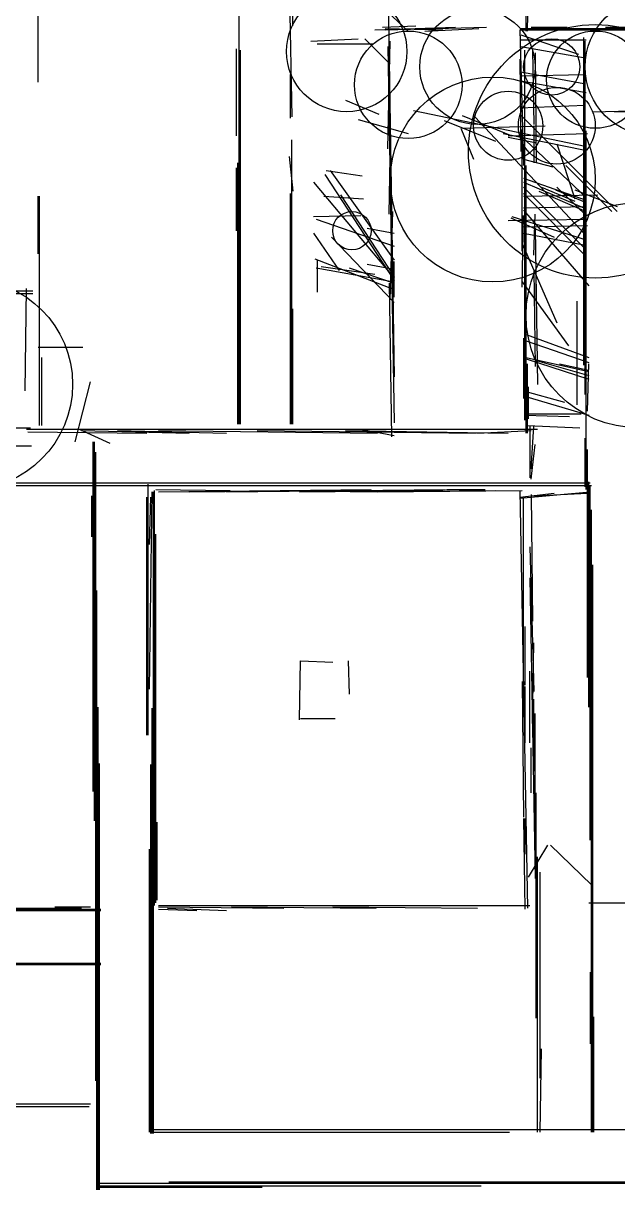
# Model space of a CAD drawing. Header units: metres. Extents: x 1.6 to 40.9, y -28.9 to 0.
# Drawn here: x 27.5 to 32.14, y -23.09 to -13.98 of the extents above; entities that cross this region are included whole.
import ezdxf

# ---------------------------------------------------------------- set-up
doc = ezdxf.new("R2010")
doc.units = ezdxf.units.M
for name, color, linetype in [('Circles', 1, 'Continuous'), ('Lines', 7, 'Continuous'), ('Walls', 2, 'Continuous')]:
    doc.layers.add(name, color=color, linetype=linetype)

msp = doc.modelspace()

# ---------------------------------------------------------------- linework, layer by layer
at = {"layer": 'Circles'}
for centre, radius in [((30.02, -14.2), 0.47), ((32.42, -14.32), 0.54), ((31.04, -14.32), 0.45), ((31.96, -14.98), 0.99), ((30.5, -14.46), 0.42), ((31.62, -14.32), 0.22), ((31.96, -14.42), 0.38), ((31.16, -15.2), 0.8), ((31.66, -14.78), 0.3), ((31.28, -14.78), 0.27), ((32.3, -16.26), 0.88), ((30.06, -15.6), 0.15), ((27.06, -16.8), 0.82)]:
    msp.add_circle(centre, radius, dxfattribs=at)
at = {"layer": 'Lines'}
for p, q in [((30.31, -11.6), (30.39, -16.74)), ((29.18, -17.11), (29.18, -13.39)), ((27.61, -14.44), (27.61, -13.49)), ((29.57, -13.55), (29.59, -14.71)), ((31.42, -14.04), (31.42, -13.56)), ((29.6, -14), (29.6, -13.68)), ((31.43, -14.04), (31.44, -13.69)), ((30.21, -13.77), (30.5, -14.04)), ((30.24, -14.03), (30.87, -14.01)), ((30.3, -14.01), (30.56, -14)), ((30.32, -14.03), (31.11, -14.01)), ((30.32, -14.02), (30.77, -14.03)), ((30.63, -14.04), (31.05, -14.02)), ((31.38, -14.02), (37.38, -14.02)), ((31.46, -14.01), (31.74, -14.01)), ((32.04, -14.01), (37.38, -14.01)), ((29.74, -14.12), (30.11, -14.1)), ((30.16, -14.1), (30.36, -14.3)), ((30.34, -14.96), (30.36, -14.12)), ((31.37, -14.03), (37.3, -14.03)), ((31.37, -14.03), (31.4, -15.09)), ((31.38, -14.07), (31.83, -14.22)), ((31.38, -14.11), (31.89, -14.11)), ((31.87, -16.65), (31.87, -14.09)), ((31.88, -16.88), (31.88, -14.12)), ((29.16, -14.86), (29.16, -14.18)), ((29.19, -17.11), (29.19, -14.19)), ((29.79, -14.14), (30.23, -14.14)), ((30.34, -14.16), (30.39, -17.1)), ((31.38, -14.16), (31.88, -14.25)), ((31.41, -17.08), (31.41, -14.19)), ((31.47, -14.19), (31.48, -14.77)), ((31.49, -14.21), (31.5, -15.07)), ((31.37, -14.26), (31.38, -14.98)), ((29.58, -14.72), (29.58, -14.38)), ((31.38, -14.36), (31.87, -14.45)), ((31.39, -14.39), (31.87, -14.38)), ((31.38, -14.43), (31.89, -14.52)), ((30.01, -14.58), (30.27, -14.69)), ((30.54, -14.66), (31.88, -14.94)), ((31.37, -14.64), (31.88, -14.62)), ((31.94, -14.67), (32.39, -14.66)), ((32.11, -14.67), (33.05, -14.66)), ((30.11, -14.73), (30.5, -14.84)), ((30.78, -14.74), (31.18, -14.9)), ((30.92, -14.7), (31.31, -14.86)), ((31.02, -14.71), (31.88, -15.63)), ((31.37, -14.69), (32.13, -15.45)), ((30.91, -14.8), (31.01, -15.04)), ((30.92, -14.8), (31.57, -14.78)), ((31.24, -14.84), (31.88, -14.97)), ((31.28, -14.86), (31.9, -14.84)), ((31.39, -15.76), (31.39, -14.81)), ((31.48, -14.78), (31.48, -15.07)), ((31.89, -17.62), (31.89, -14.82)), ((29.59, -17.11), (29.59, -14.89)), ((31.28, -14.87), (31.49, -14.91)), ((31.37, -14.85), (31.89, -15.34)), ((31.66, -14.92), (31.8, -15.35)), ((29.57, -15.02), (29.6, -15.29)), ((30.35, -15.47), (30.36, -15.03)), ((29.16, -15.6), (29.16, -15.11)), ((29.17, -17.11), (29.17, -15.07)), ((31.4, -15.04), (31.63, -15.1)), ((31.42, -17.18), (31.42, -15.09)), ((31.73, -15.09), (32.09, -15.45)), ((29.85, -15.16), (30.39, -15.99)), ((29.86, -15.13), (30.14, -15.17)), ((29.89, -15.13), (30.39, -15.83)), ((31.4, -15.19), (31.89, -15.36)), ((29.76, -15.22), (30.39, -15.97)), ((31.4, -15.22), (31.89, -15.43)), ((31.4, -15.26), (31.89, -15.75)), ((31.52, -15.29), (31.89, -15.45)), ((31.54, -15.26), (31.8, -15.37)), ((31.65, -15.28), (31.89, -15.38)), ((31.66, -15.26), (31.89, -15.48)), ((31.8, -15.28), (32.13, -15.41)), ((27.61, -15.78), (27.61, -15.33)), ((27.62, -17.12), (27.62, -15.33)), ((29.58, -17.11), (29.58, -15.31)), ((29.84, -15.33), (30.15, -15.35)), ((29.97, -15.32), (30.39, -15.96)), ((31.4, -15.31), (31.89, -15.8)), ((31.4, -15.33), (31.98, -15.32)), ((29.76, -15.49), (30.13, -15.48)), ((30.36, -16.14), (30.38, -15.45)), ((31.39, -16.04), (31.4, -15.48)), ((31.4, -15.42), (31.89, -15.41)), ((31.4, -15.44), (31.91, -16.03)), ((31.48, -15.79), (31.49, -15.47)), ((29.78, -15.51), (30.39, -15.72)), ((31.28, -15.52), (31.89, -15.51)), ((31.3, -15.5), (31.64, -15.65)), ((31.31, -15.49), (31.89, -15.67)), ((31.4, -15.57), (31.9, -15.56)), ((29.76, -15.62), (29.96, -15.91)), ((29.9, -15.65), (30.39, -16.16)), ((30.18, -15.58), (30.39, -15.62)), ((31.4, -15.62), (31.87, -15.71)), ((31.49, -15.58), (31.51, -16.8)), ((31.39, -15.7), (31.66, -16.32)), ((29.77, -15.82), (30.39, -16.06)), ((29.79, -15.83), (29.79, -16.08)), ((30.39, -16.12), (30.39, -15.84)), ((29.78, -15.89), (30.39, -16)), ((29.82, -15.88), (30.24, -15.94)), ((30.04, -15.89), (30.39, -16.01)), ((30.18, -15.86), (30.39, -15.9)), ((31.48, -15.91), (31.49, -16.66)), ((31.5, -16.14), (31.5, -15.86)), ((30.35, -16.01), (30.37, -17.21)), ((31.39, -16), (31.75, -16.5)), ((5.04, -16.07), (27.57, -16.07)), ((5.21, -16.09), (27.57, -16.09)), ((27.51, -16.85), (27.52, -16.05)), ((29.6, -17.11), (29.6, -16.21)), ((31.82, -16.96), (31.82, -16.15)), ((31.4, -16.44), (31.4, -16.91)), ((31.42, -16.41), (31.91, -16.59)), ((31.42, -16.46), (31.91, -16.63)), ((27.61, -16.51), (27.96, -16.51)), ((27.64, -17.12), (27.64, -16.59)), ((31.42, -16.59), (31.91, -16.7)), ((31.42, -16.6), (31.91, -16.76)), ((31.43, -17.18), (31.43, -16.64)), ((31.49, -16.61), (31.91, -16.73)), ((31.68, -16.64), (31.91, -16.69)), ((31.9, -17.01), (31.91, -16.64)), ((27.9, -17.25), (28.02, -16.78)), ((31.4, -16.85), (31.72, -16.94)), ((31.44, -17.07), (31.44, -16.82)), ((31.4, -16.89), (31.91, -17.04)), ((31.42, -17.03), (31.85, -17.03)), ((31.41, -17.04), (31.76, -17.05)), ((31.43, -17.12), (31.84, -17.14)), ((20.31, -17.14), (27.55, -17.14)), ((27.52, -17.15), (31.51, -17.15)), ((27.53, -17.17), (28.46, -17.18)), ((27.93, -17.15), (28.17, -17.26)), ((27.95, -17.16), (28.79, -17.18)), ((28.23, -17.16), (29.08, -17.18)), ((28.55, -17.16), (30.26, -17.18)), ((29.32, -17.16), (31.03, -17.18)), ((30.01, -17.16), (31.28, -17.18)), ((30.13, -17.15), (30.39, -17.2)), ((31.04, -17.18), (31.46, -17.16)), ((31.45, -17.13), (31.45, -17.53)), ((31.46, -17.46), (31.48, -17.13)), ((20.33, -17.28), (27.56, -17.28)), ((28.04, -19.98), (28.04, -17.25)), ((28.05, -20.21), (28.05, -17.25)), ((31.46, -17.54), (31.49, -17.27)), ((31.88, -17.6), (31.88, -17.22)), ((28.06, -22.24), (28.06, -17.33)), ((31.9, -19.09), (31.9, -17.31)), ((26.63, -17.57), (31.92, -17.57)), ((28.47, -19.54), (28.47, -17.58)), ((31.91, -19.32), (31.91, -17.56)), ((23.95, -17.59), (31.93, -17.59)), ((28.03, -17.99), (28.03, -17.67)), ((28.48, -19.18), (28.5, -17.64)), ((28.51, -22.65), (28.51, -17.64)), ((28.52, -20.87), (28.52, -17.63)), ((28.53, -17.62), (29.11, -17.63)), ((28.55, -17.64), (30.21, -17.62)), ((28.79, -17.64), (29.92, -17.63)), ((29.08, -17.64), (30.79, -17.62)), ((29.65, -17.64), (30.77, -17.63)), ((30.05, -17.64), (31.18, -17.63)), ((30.26, -17.64), (31.39, -17.63)), ((30.8, -17.62), (31.1, -17.62)), ((31.37, -17.63), (31.43, -20.89)), ((31.37, -17.69), (31.92, -17.64)), ((31.37, -17.68), (31.64, -17.65)), ((31.46, -17.66), (31.47, -18.65)), ((31.48, -17.67), (31.9, -17.65)), ((31.92, -20.36), (31.92, -17.59)), ((28.46, -19.54), (28.46, -17.68)), ((28.48, -18.05), (28.49, -17.68)), ((31.4, -19.03), (31.4, -17.69)), ((31.93, -22.64), (31.93, -17.78)), ((28.53, -20.85), (28.53, -17.97)), ((31.45, -18.07), (31.48, -19.2)), ((31.94, -22.64), (31.94, -18.21)), ((31.45, -18.31), (31.49, -20.66)), ((28.07, -23.09), (28.07, -18.41)), ((31.41, -18.69), (31.41, -19.15)), ((31.47, -19.45), (31.48, -18.82)), ((29.65, -19.42), (29.66, -18.96)), ((29.66, -18.96), (29.91, -18.97)), ((30.03, -18.96), (30.04, -19.22)), ((31.39, -19.12), (31.4, -20.18)), ((31.45, -19.6), (31.45, -19.04)), ((31.41, -19.16), (31.41, -19.6)), ((31.48, -19.82), (31.48, -19.26)), ((28.08, -23.09), (28.08, -19.32)), ((28.5, -22.65), (28.5, -19.33)), ((31.49, -20.59), (31.49, -19.37)), ((29.66, -19.41), (29.93, -19.41)), ((31.46, -19.99), (31.46, -19.64)), ((28.09, -23.09), (28.09, -19.76)), ((28.49, -22.65), (28.49, -19.77)), ((31.5, -21.75), (31.5, -19.99)), ((28.54, -20.83), (28.54, -20.22)), ((31.4, -20.19), (31.41, -20.9)), ((31.41, -20.19), (31.41, -20.47)), ((31.44, -20.65), (31.59, -20.4)), ((31.61, -20.4), (31.93, -20.71)), ((28.48, -22.64), (28.48, -20.43)), ((31.51, -22.64), (31.51, -20.49)), ((31.53, -22.22), (31.53, -20.61)), ((31.91, -20.85), (37.47, -20.85)), ((5.03, -20.9), (28.1, -20.9)), ((21.63, -20.91), (28.1, -20.91)), ((27.39, -20.89), (27.95, -20.89)), ((27.74, -20.88), (28.02, -20.88)), ((28.55, -20.87), (31.45, -20.87)), ((28.55, -20.88), (29.53, -20.89)), ((28.55, -20.9), (28.85, -20.91)), ((28.62, -20.89), (29.08, -20.91)), ((29.12, -20.88), (30.25, -20.89)), ((29.91, -20.88), (31.04, -20.89)), ((15.76, -21.33), (28.1, -21.33)), ((17.53, -21.32), (28.1, -21.32)), ((31.92, -21.39), (31.92, -21.95)), ((31.95, -22.64), (31.95, -21.74)), ((31.53, -22.64), (31.54, -21.99)), ((19.9, -22.44), (28.01, -22.44)), ((23.7, -22.42), (28.02, -22.42)), ((28.49, -22.62), (37.51, -22.62)), ((28.5, -22.64), (31.29, -22.64)), ((28.08, -23.04), (37.95, -23.04)), ((28.63, -23.03), (37.95, -23.03)), ((28.08, -23.06), (31.07, -23.06)), ((28.08, -23.07), (29.36, -23.07))]:
    msp.add_line(p, q, dxfattribs=at)
at = {"layer": 'Walls'}
for p, q in [((30.31, -11.6), (30.39, -16.74)), ((30.31, -11.6), (30.39, -16.74)), ((30.31, -11.6), (30.39, -16.74)), ((29.18, -17.11), (29.18, -13.39)), ((29.18, -17.11), (29.18, -13.39)), ((29.57, -13.55), (29.59, -14.71)), ((29.57, -13.55), (29.59, -14.71)), ((31.42, -14.04), (31.42, -13.56)), ((31.42, -14.04), (31.42, -13.56)), ((31.42, -14.04), (31.42, -13.56)), ((30.24, -14.03), (30.87, -14.01)), ((30.24, -14.03), (30.87, -14.01)), ((30.24, -14.03), (30.87, -14.01)), ((30.24, -14.03), (30.87, -14.01)), ((30.24, -14.03), (30.87, -14.01)), ((30.24, -14.03), (30.87, -14.01)), ((30.24, -14.03), (30.87, -14.01)), ((30.24, -14.03), (30.87, -14.01)), ((30.24, -14.03), (30.87, -14.01)), ((30.24, -14.03), (30.87, -14.01)), ((30.24, -14.03), (30.87, -14.01)), ((30.24, -14.03), (30.87, -14.01)), ((30.24, -14.03), (30.87, -14.01)), ((30.24, -14.03), (30.87, -14.01)), ((30.24, -14.03), (30.87, -14.01)), ((30.24, -14.03), (30.87, -14.01)), ((30.32, -14.03), (31.11, -14.01)), ((30.32, -14.03), (31.11, -14.01)), ((30.32, -14.03), (31.11, -14.01)), ((30.32, -14.03), (31.11, -14.01)), ((30.32, -14.03), (31.11, -14.01)), ((30.32, -14.03), (31.11, -14.01)), ((30.32, -14.03), (31.11, -14.01)), ((30.32, -14.03), (31.11, -14.01)), ((30.32, -14.03), (31.11, -14.01)), ((30.32, -14.03), (31.11, -14.01)), ((30.32, -14.03), (31.11, -14.01)), ((30.32, -14.03), (31.11, -14.01)), ((30.32, -14.03), (31.11, -14.01)), ((30.32, -14.03), (31.11, -14.01)), ((30.32, -14.03), (31.11, -14.01)), ((30.32, -14.03), (31.11, -14.01)), ((30.32, -14.02), (30.77, -14.03)), ((30.32, -14.02), (30.77, -14.03)), ((30.32, -14.02), (30.77, -14.03)), ((30.32, -14.02), (30.77, -14.03)), ((30.32, -14.02), (30.77, -14.03)), ((30.32, -14.02), (30.77, -14.03)), ((30.32, -14.02), (30.77, -14.03)), ((30.32, -14.02), (30.77, -14.03)), ((30.32, -14.02), (30.77, -14.03)), ((30.32, -14.02), (30.77, -14.03)), ((30.32, -14.02), (30.77, -14.03)), ((30.32, -14.02), (30.77, -14.03)), ((30.32, -14.02), (30.77, -14.03)), ((30.32, -14.02), (30.77, -14.03)), ((30.63, -14.04), (31.05, -14.02)), ((30.63, -14.04), (31.05, -14.02)), ((30.63, -14.04), (31.05, -14.02)), ((30.63, -14.04), (31.05, -14.02)), ((30.63, -14.04), (31.05, -14.02)), ((30.63, -14.04), (31.05, -14.02)), ((30.63, -14.04), (31.05, -14.02)), ((30.63, -14.04), (31.05, -14.02)), ((30.63, -14.04), (31.05, -14.02)), ((30.63, -14.04), (31.05, -14.02)), ((30.63, -14.04), (31.05, -14.02)), ((30.63, -14.04), (31.05, -14.02)), ((30.63, -14.04), (31.05, -14.02)), ((31.38, -14.02), (37.38, -14.02)), ((31.38, -14.02), (37.38, -14.02)), ((31.38, -14.02), (37.38, -14.02)), ((31.38, -14.02), (37.38, -14.02)), ((31.38, -14.02), (37.38, -14.02)), ((31.38, -14.02), (37.38, -14.02)), ((32.04, -14.01), (37.38, -14.01)), ((32.04, -14.01), (37.38, -14.01)), ((32.04, -14.01), (37.38, -14.01)), ((32.04, -14.01), (37.38, -14.01)), ((32.04, -14.01), (37.38, -14.01)), ((32.04, -14.01), (37.38, -14.01)), ((32.04, -14.01), (37.38, -14.01)), ((32.04, -14.01), (37.38, -14.01)), ((32.04, -14.01), (37.38, -14.01)), ((30.34, -14.96), (30.36, -14.12)), ((30.34, -14.96), (30.36, -14.12)), ((31.37, -14.03), (37.3, -14.03)), ((31.37, -14.03), (37.3, -14.03)), ((31.37, -14.03), (37.3, -14.03)), ((31.37, -14.03), (37.3, -14.03)), ((31.37, -14.03), (37.3, -14.03)), ((31.37, -14.03), (37.3, -14.03)), ((31.37, -14.03), (31.4, -15.09)), ((31.37, -14.03), (31.4, -15.09)), ((31.38, -14.07), (31.83, -14.22)), ((31.38, -14.07), (31.83, -14.22)), ((31.38, -14.11), (31.89, -14.11)), ((31.38, -14.11), (31.89, -14.11)), ((31.38, -14.11), (31.89, -14.11)), ((31.38, -14.11), (31.89, -14.11)), ((31.38, -14.11), (31.89, -14.11)), ((31.38, -14.11), (31.89, -14.11)), ((31.38, -14.11), (31.89, -14.11)), ((31.38, -14.11), (31.89, -14.11)), ((31.38, -14.11), (31.89, -14.11)), ((31.38, -14.11), (31.89, -14.11)), ((31.87, -16.65), (31.87, -14.09)), ((31.87, -16.65), (31.87, -14.09)), ((31.87, -16.65), (31.87, -14.09)), ((31.88, -16.88), (31.88, -14.12)), ((31.88, -16.88), (31.88, -14.12)), ((31.88, -16.88), (31.88, -14.12)), ((31.88, -16.88), (31.88, -14.12)), ((31.88, -16.88), (31.88, -14.12)), ((31.88, -16.88), (31.88, -14.12)), ((29.16, -14.86), (29.16, -14.18)), ((29.16, -14.86), (29.16, -14.18)), ((29.19, -17.11), (29.19, -14.19)), ((29.19, -17.11), (29.19, -14.19)), ((29.19, -17.11), (29.19, -14.19)), ((29.19, -17.11), (29.19, -14.19)), ((29.19, -17.11), (29.19, -14.19)), ((29.79, -14.14), (30.23, -14.14)), ((29.79, -14.14), (30.23, -14.14)), ((29.79, -14.14), (30.23, -14.14)), ((29.79, -14.14), (30.23, -14.14)), ((29.79, -14.14), (30.23, -14.14)), ((29.79, -14.14), (30.23, -14.14)), ((29.79, -14.14), (30.23, -14.14)), ((29.79, -14.14), (30.23, -14.14)), ((29.79, -14.14), (30.23, -14.14)), ((30.34, -14.16), (30.39, -17.1)), ((30.34, -14.16), (30.39, -17.1)), ((31.38, -14.16), (31.88, -14.25)), ((31.38, -14.16), (31.88, -14.25)), ((31.38, -14.16), (31.88, -14.25)), ((31.38, -14.16), (31.88, -14.25)), ((31.41, -17.08), (31.41, -14.19)), ((31.41, -17.08), (31.41, -14.19)), ((31.41, -17.08), (31.41, -14.19)), ((31.41, -17.08), (31.41, -14.19)), ((31.41, -17.08), (31.41, -14.19)), ((31.41, -17.08), (31.41, -14.19)), ((31.41, -17.08), (31.41, -14.19)), ((31.47, -14.19), (31.48, -14.77)), ((31.47, -14.19), (31.48, -14.77)), ((31.47, -14.19), (31.48, -14.77)), ((31.49, -14.21), (31.5, -15.07)), ((31.49, -14.21), (31.5, -15.07)), ((31.37, -14.26), (31.38, -14.98)), ((31.37, -14.26), (31.38, -14.98)), ((31.38, -14.36), (31.87, -14.45)), ((31.38, -14.36), (31.87, -14.45)), ((31.38, -14.36), (31.87, -14.45)), ((31.39, -14.39), (31.87, -14.38)), ((31.39, -14.39), (31.87, -14.38)), ((31.39, -14.39), (31.87, -14.38)), ((31.39, -14.39), (31.87, -14.38)), ((31.39, -14.39), (31.87, -14.38)), ((31.38, -14.43), (31.89, -14.52)), ((31.38, -14.43), (31.89, -14.52)), ((31.38, -14.43), (31.89, -14.52)), ((30.54, -14.66), (31.88, -14.94)), ((30.54, -14.66), (31.88, -14.94)), ((30.54, -14.66), (31.88, -14.94)), ((30.54, -14.66), (31.88, -14.94)), ((30.54, -14.66), (31.88, -14.94)), ((30.54, -14.66), (31.88, -14.94)), ((31.37, -14.64), (31.88, -14.62)), ((31.37, -14.64), (31.88, -14.62)), ((31.37, -14.64), (31.88, -14.62)), ((31.37, -14.64), (31.88, -14.62)), ((31.37, -14.64), (31.88, -14.62)), ((31.37, -14.64), (31.88, -14.62)), ((31.37, -14.64), (31.88, -14.62)), ((31.94, -14.67), (32.39, -14.66)), ((31.94, -14.67), (32.39, -14.66)), ((31.94, -14.67), (32.39, -14.66)), ((31.94, -14.67), (32.39, -14.66)), ((31.94, -14.67), (32.39, -14.66)), ((31.94, -14.67), (32.39, -14.66)), ((31.94, -14.67), (32.39, -14.66)), ((31.94, -14.67), (32.39, -14.66)), ((32.11, -14.67), (33.05, -14.66)), ((32.11, -14.67), (33.05, -14.66)), ((32.11, -14.67), (33.05, -14.66)), ((30.11, -14.73), (30.5, -14.84)), ((30.78, -14.74), (31.18, -14.9)), ((30.92, -14.7), (31.31, -14.86)), ((30.92, -14.7), (31.31, -14.86)), ((31.02, -14.71), (31.88, -15.63)), ((31.02, -14.71), (31.88, -15.63)), ((31.02, -14.71), (31.88, -15.63)), ((31.02, -14.71), (31.88, -15.63)), ((31.02, -14.71), (31.88, -15.63)), ((31.02, -14.71), (31.88, -15.63)), ((31.37, -14.69), (32.13, -15.45)), ((31.37, -14.69), (32.13, -15.45)), ((31.37, -14.69), (32.13, -15.45)), ((31.37, -14.69), (32.13, -15.45)), ((31.37, -14.69), (32.13, -15.45)), ((30.92, -14.8), (31.57, -14.78)), ((30.92, -14.8), (31.57, -14.78)), ((30.92, -14.8), (31.57, -14.78)), ((30.92, -14.8), (31.57, -14.78)), ((30.92, -14.8), (31.57, -14.78)), ((30.92, -14.8), (31.57, -14.78)), ((31.24, -14.84), (31.88, -14.97)), ((31.24, -14.84), (31.88, -14.97)), ((31.24, -14.84), (31.88, -14.97)), ((31.24, -14.84), (31.88, -14.97)), ((31.24, -14.84), (31.88, -14.97)), ((31.24, -14.84), (31.88, -14.97)), ((31.24, -14.84), (31.88, -14.97)), ((31.24, -14.84), (31.88, -14.97)), ((31.28, -14.86), (31.9, -14.84)), ((31.28, -14.86), (31.9, -14.84)), ((31.28, -14.86), (31.9, -14.84)), ((31.28, -14.86), (31.9, -14.84)), ((31.28, -14.86), (31.9, -14.84)), ((31.28, -14.86), (31.9, -14.84)), ((31.28, -14.86), (31.9, -14.84)), ((31.28, -14.86), (31.9, -14.84)), ((31.28, -14.86), (31.9, -14.84)), ((31.39, -15.76), (31.39, -14.81)), ((31.39, -15.76), (31.39, -14.81)), ((31.39, -15.76), (31.39, -14.81)), ((31.39, -15.76), (31.39, -14.81)), ((31.39, -15.76), (31.39, -14.81)), ((31.39, -15.76), (31.39, -14.81)), ((31.39, -15.76), (31.39, -14.81)), ((31.89, -17.62), (31.89, -14.82)), ((31.89, -17.62), (31.89, -14.82)), ((31.89, -17.62), (31.89, -14.82)), ((31.89, -17.62), (31.89, -14.82)), ((31.89, -17.62), (31.89, -14.82)), ((31.89, -17.62), (31.89, -14.82)), ((31.89, -17.62), (31.89, -14.82)), ((31.89, -17.62), (31.89, -14.82)), ((29.59, -17.11), (29.59, -14.89)), ((29.59, -17.11), (29.59, -14.89)), ((29.59, -17.11), (29.59, -14.89)), ((29.59, -17.11), (29.59, -14.89)), ((29.59, -17.11), (29.59, -14.89)), ((31.37, -14.85), (31.89, -15.34)), ((31.37, -14.85), (31.89, -15.34)), ((31.37, -14.85), (31.89, -15.34)), ((31.37, -14.85), (31.89, -15.34)), ((31.37, -14.85), (31.89, -15.34)), ((30.35, -15.47), (30.36, -15.03)), ((30.35, -15.47), (30.36, -15.03)), ((30.35, -15.47), (30.36, -15.03)), ((29.16, -15.6), (29.16, -15.11)), ((29.16, -15.6), (29.16, -15.11)), ((29.16, -15.6), (29.16, -15.11)), ((29.17, -17.11), (29.17, -15.07)), ((29.17, -17.11), (29.17, -15.07)), ((29.17, -17.11), (29.17, -15.07)), ((29.17, -17.11), (29.17, -15.07)), ((29.17, -17.11), (29.17, -15.07)), ((31.42, -17.18), (31.42, -15.09)), ((31.42, -17.18), (31.42, -15.09)), ((31.42, -17.18), (31.42, -15.09)), ((31.42, -17.18), (31.42, -15.09)), ((31.42, -17.18), (31.42, -15.09)), ((31.42, -17.18), (31.42, -15.09)), ((31.42, -17.18), (31.42, -15.09)), ((31.42, -17.18), (31.42, -15.09)), ((31.73, -15.09), (32.09, -15.45)), ((31.73, -15.09), (32.09, -15.45)), ((31.73, -15.09), (32.09, -15.45)), ((31.73, -15.09), (32.09, -15.45)), ((31.73, -15.09), (32.09, -15.45)), ((31.73, -15.09), (32.09, -15.45)), ((29.89, -15.13), (30.39, -15.83)), ((31.4, -15.19), (31.89, -15.36)), ((31.4, -15.19), (31.89, -15.36)), ((31.4, -15.19), (31.89, -15.36)), ((31.4, -15.19), (31.89, -15.36)), ((29.76, -15.22), (30.39, -15.97)), ((31.4, -15.22), (31.89, -15.43)), ((31.4, -15.22), (31.89, -15.43)), ((31.4, -15.26), (31.89, -15.75)), ((31.4, -15.26), (31.89, -15.75)), ((31.4, -15.26), (31.89, -15.75)), ((31.4, -15.26), (31.89, -15.75)), ((31.4, -15.26), (31.89, -15.75)), ((31.52, -15.29), (31.89, -15.45)), ((31.52, -15.29), (31.89, -15.45)), ((27.61, -15.78), (27.61, -15.33)), ((27.62, -17.12), (27.62, -15.33)), ((27.62, -17.12), (27.62, -15.33)), ((27.62, -17.12), (27.62, -15.33)), ((29.58, -17.11), (29.58, -15.31)), ((29.58, -17.11), (29.58, -15.31)), ((29.58, -17.11), (29.58, -15.31)), ((29.58, -17.11), (29.58, -15.31)), ((29.97, -15.32), (30.39, -15.96)), ((31.4, -15.31), (31.89, -15.8)), ((31.4, -15.31), (31.89, -15.8)), ((31.4, -15.31), (31.89, -15.8)), ((31.4, -15.31), (31.89, -15.8)), ((31.4, -15.31), (31.89, -15.8)), ((31.4, -15.33), (31.98, -15.32)), ((31.4, -15.33), (31.98, -15.32)), ((31.4, -15.33), (31.98, -15.32)), ((31.4, -15.33), (31.98, -15.32)), ((31.4, -15.33), (31.98, -15.32)), ((30.36, -16.14), (30.38, -15.45)), ((30.36, -16.14), (30.38, -15.45)), ((31.39, -16.04), (31.4, -15.48)), ((31.39, -16.04), (31.4, -15.48)), ((31.39, -16.04), (31.4, -15.48)), ((31.39, -16.04), (31.4, -15.48)), ((31.39, -16.04), (31.4, -15.48)), ((31.39, -16.04), (31.4, -15.48)), ((31.39, -16.04), (31.4, -15.48)), ((31.4, -15.42), (31.89, -15.41)), ((31.4, -15.42), (31.89, -15.41)), ((31.4, -15.42), (31.89, -15.41)), ((31.4, -15.42), (31.89, -15.41)), ((31.4, -15.44), (31.91, -16.03)), ((31.4, -15.44), (31.91, -16.03)), ((31.4, -15.44), (31.91, -16.03)), ((31.4, -15.44), (31.91, -16.03)), ((31.4, -15.44), (31.91, -16.03)), ((31.4, -15.44), (31.91, -16.03)), ((31.4, -15.44), (31.91, -16.03)), ((29.78, -15.51), (30.39, -15.72)), ((31.28, -15.52), (31.89, -15.51)), ((31.28, -15.52), (31.89, -15.51)), ((31.31, -15.49), (31.89, -15.67)), ((31.31, -15.49), (31.89, -15.67)), ((31.31, -15.49), (31.89, -15.67)), ((31.31, -15.49), (31.89, -15.67)), ((31.4, -15.57), (31.9, -15.56)), ((31.4, -15.57), (31.9, -15.56)), ((31.4, -15.57), (31.9, -15.56)), ((29.9, -15.65), (30.39, -16.16)), ((31.4, -15.62), (31.87, -15.71)), ((31.49, -15.58), (31.51, -16.8)), ((31.49, -15.58), (31.51, -16.8)), ((31.49, -15.58), (31.51, -16.8)), ((31.49, -15.58), (31.51, -16.8)), ((31.49, -15.58), (31.51, -16.8)), ((31.49, -15.58), (31.51, -16.8)), ((31.49, -15.58), (31.51, -16.8)), ((29.77, -15.82), (30.39, -16.06)), ((31.48, -15.91), (31.49, -16.66)), ((31.48, -15.91), (31.49, -16.66)), ((31.48, -15.91), (31.49, -16.66)), ((31.48, -15.91), (31.49, -16.66)), ((31.48, -15.91), (31.49, -16.66)), ((31.48, -15.91), (31.49, -16.66)), ((31.48, -15.91), (31.49, -16.66)), ((30.35, -16.01), (30.37, -17.21)), ((31.39, -16), (31.75, -16.5)), ((5.04, -16.07), (27.57, -16.07)), ((5.04, -16.07), (27.57, -16.07)), ((5.04, -16.07), (27.57, -16.07)), ((5.04, -16.07), (27.57, -16.07)), ((5.04, -16.07), (27.57, -16.07)), ((5.21, -16.09), (27.57, -16.09)), ((5.21, -16.09), (27.57, -16.09)), ((5.21, -16.09), (27.57, -16.09)), ((5.21, -16.09), (27.57, -16.09)), ((5.21, -16.09), (27.57, -16.09)), ((27.51, -16.85), (27.52, -16.05)), ((27.51, -16.85), (27.52, -16.05)), ((29.6, -17.11), (29.6, -16.21)), ((29.6, -17.11), (29.6, -16.21)), ((29.6, -17.11), (29.6, -16.21)), ((29.6, -17.11), (29.6, -16.21)), ((31.82, -16.96), (31.82, -16.15)), ((31.82, -16.96), (31.82, -16.15)), ((31.82, -16.96), (31.82, -16.15)), ((31.82, -16.96), (31.82, -16.15)), ((31.82, -16.96), (31.82, -16.15)), ((31.82, -16.96), (31.82, -16.15)), ((31.4, -16.44), (31.4, -16.91)), ((31.4, -16.44), (31.4, -16.91)), ((31.4, -16.44), (31.4, -16.91)), ((31.4, -16.44), (31.4, -16.91)), ((31.4, -16.44), (31.4, -16.91)), ((31.4, -16.44), (31.4, -16.91)), ((31.42, -16.41), (31.91, -16.59)), ((31.42, -16.41), (31.91, -16.59)), ((31.42, -16.41), (31.91, -16.59)), ((31.42, -16.46), (31.91, -16.63)), ((27.64, -17.12), (27.64, -16.59)), ((27.64, -17.12), (27.64, -16.59)), ((31.42, -16.59), (31.91, -16.7)), ((31.42, -16.6), (31.91, -16.76)), ((31.42, -16.6), (31.91, -16.76)), ((31.43, -17.18), (31.43, -16.64)), ((31.43, -17.18), (31.43, -16.64)), ((31.43, -17.18), (31.43, -16.64)), ((31.43, -17.18), (31.43, -16.64)), ((31.43, -17.18), (31.43, -16.64)), ((31.49, -16.61), (31.91, -16.73)), ((31.49, -16.61), (31.91, -16.73)), ((31.4, -16.89), (31.91, -17.04)), ((31.4, -16.89), (31.91, -17.04)), ((31.4, -16.89), (31.91, -17.04)), ((31.4, -16.89), (31.91, -17.04)), ((31.4, -16.89), (31.91, -17.04)), ((31.42, -17.03), (31.85, -17.03)), ((31.42, -17.03), (31.85, -17.03)), ((31.42, -17.03), (31.85, -17.03)), ((31.43, -17.12), (31.84, -17.14)), ((31.43, -17.12), (31.84, -17.14)), ((31.43, -17.12), (31.84, -17.14)), ((20.31, -17.14), (27.55, -17.14)), ((20.31, -17.14), (27.55, -17.14)), ((20.31, -17.14), (27.55, -17.14)), ((20.31, -17.14), (27.55, -17.14)), ((27.52, -17.15), (31.51, -17.15)), ((27.52, -17.15), (31.51, -17.15)), ((27.52, -17.15), (31.51, -17.15)), ((27.52, -17.15), (31.51, -17.15)), ((27.52, -17.15), (31.51, -17.15)), ((27.53, -17.17), (28.46, -17.18)), ((27.53, -17.17), (28.46, -17.18)), ((27.53, -17.17), (28.46, -17.18)), ((27.95, -17.16), (28.79, -17.18)), ((27.95, -17.16), (28.79, -17.18)), ((27.95, -17.16), (28.79, -17.18)), ((27.95, -17.16), (28.79, -17.18)), ((28.23, -17.16), (29.08, -17.18)), ((28.23, -17.16), (29.08, -17.18)), ((28.23, -17.16), (29.08, -17.18)), ((28.23, -17.16), (29.08, -17.18)), ((28.23, -17.16), (29.08, -17.18)), ((28.55, -17.16), (30.26, -17.18)), ((28.55, -17.16), (30.26, -17.18)), ((28.55, -17.16), (30.26, -17.18)), ((28.55, -17.16), (30.26, -17.18)), ((28.55, -17.16), (30.26, -17.18)), ((28.55, -17.16), (30.26, -17.18)), ((28.55, -17.16), (30.26, -17.18)), ((29.32, -17.16), (31.03, -17.18)), ((29.32, -17.16), (31.03, -17.18)), ((29.32, -17.16), (31.03, -17.18)), ((29.32, -17.16), (31.03, -17.18)), ((29.32, -17.16), (31.03, -17.18)), ((29.32, -17.16), (31.03, -17.18)), ((29.32, -17.16), (31.03, -17.18)), ((30.01, -17.16), (31.28, -17.18)), ((30.01, -17.16), (31.28, -17.18)), ((30.01, -17.16), (31.28, -17.18)), ((30.01, -17.16), (31.28, -17.18)), ((30.01, -17.16), (31.28, -17.18)), ((31.04, -17.18), (31.46, -17.16)), ((31.04, -17.18), (31.46, -17.16)), ((31.04, -17.18), (31.46, -17.16)), ((31.04, -17.18), (31.46, -17.16)), ((31.04, -17.18), (31.46, -17.16)), ((31.04, -17.18), (31.46, -17.16)), ((31.04, -17.18), (31.46, -17.16)), ((20.33, -17.28), (27.56, -17.28)), ((20.33, -17.28), (27.56, -17.28)), ((20.33, -17.28), (27.56, -17.28)), ((20.33, -17.28), (27.56, -17.28)), ((28.04, -19.98), (28.04, -17.25)), ((28.04, -19.98), (28.04, -17.25)), ((28.04, -19.98), (28.04, -17.25)), ((28.04, -19.98), (28.04, -17.25)), ((28.05, -20.21), (28.05, -17.25)), ((28.05, -20.21), (28.05, -17.25)), ((28.05, -20.21), (28.05, -17.25)), ((28.05, -20.21), (28.05, -17.25)), ((28.06, -22.24), (28.06, -17.33)), ((28.06, -22.24), (28.06, -17.33)), ((28.06, -22.24), (28.06, -17.33)), ((31.9, -19.09), (31.9, -17.31)), ((31.9, -19.09), (31.9, -17.31)), ((31.9, -19.09), (31.9, -17.31)), ((31.9, -19.09), (31.9, -17.31)), ((31.9, -19.09), (31.9, -17.31)), ((26.63, -17.57), (31.92, -17.57)), ((26.63, -17.57), (31.92, -17.57)), ((26.63, -17.57), (31.92, -17.57)), ((26.63, -17.57), (31.92, -17.57)), ((26.63, -17.57), (31.92, -17.57)), ((28.47, -19.54), (28.47, -17.58)), ((28.47, -19.54), (28.47, -17.58)), ((28.47, -19.54), (28.47, -17.58)), ((28.47, -19.54), (28.47, -17.58)), ((31.91, -19.32), (31.91, -17.56)), ((31.91, -19.32), (31.91, -17.56)), ((31.91, -19.32), (31.91, -17.56)), ((31.91, -19.32), (31.91, -17.56)), ((31.91, -19.32), (31.91, -17.56)), ((31.91, -19.32), (31.91, -17.56)), ((23.95, -17.59), (31.93, -17.59)), ((23.95, -17.59), (31.93, -17.59)), ((28.48, -19.18), (28.5, -17.64)), ((28.48, -19.18), (28.5, -17.64)), ((28.48, -19.18), (28.5, -17.64)), ((28.48, -19.18), (28.5, -17.64)), ((28.51, -22.65), (28.51, -17.64)), ((28.51, -22.65), (28.51, -17.64)), ((28.51, -22.65), (28.51, -17.64)), ((28.51, -22.65), (28.51, -17.64)), ((28.52, -20.87), (28.52, -17.63)), ((28.52, -20.87), (28.52, -17.63)), ((28.52, -20.87), (28.52, -17.63)), ((28.52, -20.87), (28.52, -17.63)), ((28.52, -20.87), (28.52, -17.63)), ((28.52, -20.87), (28.52, -17.63)), ((28.53, -17.62), (29.11, -17.63)), ((28.53, -17.62), (29.11, -17.63)), ((28.53, -17.62), (29.11, -17.63)), ((28.53, -17.62), (29.11, -17.63)), ((28.53, -17.62), (29.11, -17.63)), ((28.53, -17.62), (29.11, -17.63)), ((28.55, -17.64), (30.21, -17.62)), ((28.55, -17.64), (30.21, -17.62)), ((28.55, -17.64), (30.21, -17.62)), ((28.55, -17.64), (30.21, -17.62)), ((28.79, -17.64), (29.92, -17.63)), ((28.79, -17.64), (29.92, -17.63)), ((28.79, -17.64), (29.92, -17.63)), ((28.79, -17.64), (29.92, -17.63)), ((29.08, -17.64), (30.79, -17.62)), ((29.08, -17.64), (30.79, -17.62)), ((29.08, -17.64), (30.79, -17.62)), ((29.08, -17.64), (30.79, -17.62)), ((29.08, -17.64), (30.79, -17.62)), ((29.08, -17.64), (30.79, -17.62)), ((29.08, -17.64), (30.79, -17.62)), ((29.08, -17.64), (30.79, -17.62)), ((29.65, -17.64), (30.77, -17.63)), ((29.65, -17.64), (30.77, -17.63)), ((29.65, -17.64), (30.77, -17.63)), ((29.65, -17.64), (30.77, -17.63)), ((29.65, -17.64), (30.77, -17.63)), ((30.05, -17.64), (31.18, -17.63)), ((30.05, -17.64), (31.18, -17.63)), ((30.05, -17.64), (31.18, -17.63)), ((30.05, -17.64), (31.18, -17.63)), ((30.05, -17.64), (31.18, -17.63)), ((30.05, -17.64), (31.18, -17.63)), ((30.26, -17.64), (31.39, -17.63)), ((30.26, -17.64), (31.39, -17.63)), ((30.26, -17.64), (31.39, -17.63)), ((30.26, -17.64), (31.39, -17.63)), ((30.26, -17.64), (31.39, -17.63)), ((31.37, -17.63), (31.43, -20.89)), ((31.37, -17.63), (31.43, -20.89)), ((31.37, -17.63), (31.43, -20.89)), ((31.37, -17.63), (31.43, -20.89)), ((31.37, -17.63), (31.43, -20.89)), ((31.37, -17.63), (31.43, -20.89)), ((31.37, -17.63), (31.43, -20.89)), ((31.37, -17.69), (31.92, -17.64)), ((31.37, -17.69), (31.92, -17.64)), ((31.37, -17.69), (31.92, -17.64)), ((31.46, -17.66), (31.47, -18.65)), ((31.46, -17.66), (31.47, -18.65)), ((31.46, -17.66), (31.47, -18.65)), ((31.46, -17.66), (31.47, -18.65)), ((31.46, -17.66), (31.47, -18.65)), ((31.48, -17.67), (31.9, -17.65)), ((31.48, -17.67), (31.9, -17.65)), ((31.48, -17.67), (31.9, -17.65)), ((31.48, -17.67), (31.9, -17.65)), ((31.92, -20.36), (31.92, -17.59)), ((31.92, -20.36), (31.92, -17.59)), ((31.92, -20.36), (31.92, -17.59)), ((31.92, -20.36), (31.92, -17.59)), ((31.92, -20.36), (31.92, -17.59)), ((31.92, -20.36), (31.92, -17.59)), ((31.92, -20.36), (31.92, -17.59)), ((31.92, -20.36), (31.92, -17.59)), ((31.92, -20.36), (31.92, -17.59)), ((31.92, -20.36), (31.92, -17.59)), ((28.46, -19.54), (28.46, -17.68)), ((28.46, -19.54), (28.46, -17.68)), ((28.46, -19.54), (28.46, -17.68)), ((28.46, -19.54), (28.46, -17.68)), ((31.4, -19.03), (31.4, -17.69)), ((31.4, -19.03), (31.4, -17.69)), ((31.4, -19.03), (31.4, -17.69)), ((31.4, -19.03), (31.4, -17.69)), ((31.4, -19.03), (31.4, -17.69)), ((31.4, -19.03), (31.4, -17.69)), ((31.93, -22.64), (31.93, -17.78)), ((31.93, -22.64), (31.93, -17.78)), ((31.93, -22.64), (31.93, -17.78)), ((31.93, -22.64), (31.93, -17.78)), ((31.93, -22.64), (31.93, -17.78)), ((28.53, -20.85), (28.53, -17.97)), ((28.53, -20.85), (28.53, -17.97)), ((28.53, -20.85), (28.53, -17.97)), ((31.45, -18.07), (31.48, -19.2)), ((31.45, -18.07), (31.48, -19.2)), ((31.45, -18.07), (31.48, -19.2)), ((31.45, -18.07), (31.48, -19.2)), ((31.45, -18.07), (31.48, -19.2)), ((31.45, -18.07), (31.48, -19.2)), ((31.45, -18.07), (31.48, -19.2)), ((31.45, -18.07), (31.48, -19.2)), ((31.45, -18.07), (31.48, -19.2)), ((31.45, -18.07), (31.48, -19.2)), ((31.94, -22.64), (31.94, -18.21)), ((31.94, -22.64), (31.94, -18.21)), ((31.94, -22.64), (31.94, -18.21)), ((31.94, -22.64), (31.94, -18.21)), ((31.45, -18.31), (31.49, -20.66)), ((31.45, -18.31), (31.49, -20.66)), ((31.45, -18.31), (31.49, -20.66)), ((31.45, -18.31), (31.49, -20.66)), ((31.45, -18.31), (31.49, -20.66)), ((31.45, -18.31), (31.49, -20.66)), ((31.45, -18.31), (31.49, -20.66)), ((28.07, -23.09), (28.07, -18.41)), ((28.07, -23.09), (28.07, -18.41)), ((28.07, -23.09), (28.07, -18.41)), ((28.07, -23.09), (28.07, -18.41)), ((28.07, -23.09), (28.07, -18.41)), ((28.07, -23.09), (28.07, -18.41)), ((31.41, -18.69), (31.41, -19.15)), ((31.41, -18.69), (31.41, -19.15)), ((31.41, -18.69), (31.41, -19.15)), ((31.41, -18.69), (31.41, -19.15)), ((31.41, -18.69), (31.41, -19.15)), ((31.41, -18.69), (31.41, -19.15)), ((31.41, -18.69), (31.41, -19.15)), ((31.41, -18.69), (31.41, -19.15)), ((31.41, -18.69), (31.41, -19.15)), ((31.41, -18.69), (31.41, -19.15)), ((31.41, -18.69), (31.41, -19.15)), ((31.41, -18.69), (31.41, -19.15)), ((31.47, -19.45), (31.48, -18.82)), ((31.47, -19.45), (31.48, -18.82)), ((31.47, -19.45), (31.48, -18.82)), ((31.47, -19.45), (31.48, -18.82)), ((31.47, -19.45), (31.48, -18.82)), ((31.47, -19.45), (31.48, -18.82)), ((31.47, -19.45), (31.48, -18.82)), ((31.47, -19.45), (31.48, -18.82)), ((31.47, -19.45), (31.48, -18.82)), ((31.39, -19.12), (31.4, -20.18)), ((31.39, -19.12), (31.4, -20.18)), ((31.39, -19.12), (31.4, -20.18)), ((31.39, -19.12), (31.4, -20.18)), ((31.39, -19.12), (31.4, -20.18)), ((31.39, -19.12), (31.4, -20.18)), ((31.39, -19.12), (31.4, -20.18)), ((31.39, -19.12), (31.4, -20.18)), ((31.45, -19.6), (31.45, -19.04)), ((31.45, -19.6), (31.45, -19.04)), ((31.45, -19.6), (31.45, -19.04)), ((31.45, -19.6), (31.45, -19.04)), ((31.45, -19.6), (31.45, -19.04)), ((31.45, -19.6), (31.45, -19.04)), ((31.45, -19.6), (31.45, -19.04)), ((31.45, -19.6), (31.45, -19.04)), ((31.41, -19.16), (31.41, -19.6)), ((31.41, -19.16), (31.41, -19.6)), ((31.41, -19.16), (31.41, -19.6)), ((31.41, -19.16), (31.41, -19.6)), ((31.41, -19.16), (31.41, -19.6)), ((31.41, -19.16), (31.41, -19.6)), ((31.41, -19.16), (31.41, -19.6)), ((31.48, -19.82), (31.48, -19.26)), ((31.48, -19.82), (31.48, -19.26)), ((31.48, -19.82), (31.48, -19.26)), ((31.48, -19.82), (31.48, -19.26)), ((31.48, -19.82), (31.48, -19.26)), ((31.48, -19.82), (31.48, -19.26)), ((31.48, -19.82), (31.48, -19.26)), ((28.08, -23.09), (28.08, -19.32)), ((28.08, -23.09), (28.08, -19.32)), ((28.08, -23.09), (28.08, -19.32)), ((28.08, -23.09), (28.08, -19.32)), ((28.08, -23.09), (28.08, -19.32)), ((28.5, -22.65), (28.5, -19.33)), ((28.5, -22.65), (28.5, -19.33)), ((28.5, -22.65), (28.5, -19.33)), ((28.5, -22.65), (28.5, -19.33)), ((28.5, -22.65), (28.5, -19.33)), ((28.5, -22.65), (28.5, -19.33)), ((31.49, -20.59), (31.49, -19.37)), ((31.49, -20.59), (31.49, -19.37)), ((31.49, -20.59), (31.49, -19.37)), ((31.49, -20.59), (31.49, -19.37)), ((31.49, -20.59), (31.49, -19.37)), ((31.49, -20.59), (31.49, -19.37)), ((31.49, -20.59), (31.49, -19.37)), ((31.49, -20.59), (31.49, -19.37)), ((31.49, -20.59), (31.49, -19.37)), ((28.09, -23.09), (28.09, -19.76)), ((28.09, -23.09), (28.09, -19.76)), ((28.09, -23.09), (28.09, -19.76)), ((28.09, -23.09), (28.09, -19.76)), ((28.09, -23.09), (28.09, -19.76)), ((28.49, -22.65), (28.49, -19.77)), ((28.49, -22.65), (28.49, -19.77)), ((28.49, -22.65), (28.49, -19.77)), ((28.49, -22.65), (28.49, -19.77)), ((28.49, -22.65), (28.49, -19.77)), ((28.49, -22.65), (28.49, -19.77)), ((31.5, -21.75), (31.5, -19.99)), ((31.5, -21.75), (31.5, -19.99)), ((31.5, -21.75), (31.5, -19.99)), ((31.5, -21.75), (31.5, -19.99)), ((31.5, -21.75), (31.5, -19.99)), ((28.54, -20.83), (28.54, -20.22)), ((28.54, -20.83), (28.54, -20.22)), ((28.54, -20.83), (28.54, -20.22)), ((28.54, -20.83), (28.54, -20.22)), ((31.4, -20.19), (31.41, -20.9)), ((31.4, -20.19), (31.41, -20.9)), ((31.4, -20.19), (31.41, -20.9)), ((31.4, -20.19), (31.41, -20.9)), ((28.48, -22.64), (28.48, -20.43)), ((28.48, -22.64), (28.48, -20.43)), ((28.48, -22.64), (28.48, -20.43)), ((28.48, -22.64), (28.48, -20.43)), ((31.51, -22.64), (31.51, -20.49)), ((31.51, -22.64), (31.51, -20.49)), ((31.51, -22.64), (31.51, -20.49)), ((31.51, -22.64), (31.51, -20.49)), ((31.51, -22.64), (31.51, -20.49)), ((31.53, -22.22), (31.53, -20.61)), ((31.53, -22.22), (31.53, -20.61)), ((31.53, -22.22), (31.53, -20.61)), ((5.03, -20.9), (28.1, -20.9)), ((5.03, -20.9), (28.1, -20.9)), ((21.63, -20.91), (28.1, -20.91)), ((28.55, -20.87), (31.45, -20.87)), ((28.55, -20.87), (31.45, -20.87)), ((28.55, -20.88), (29.53, -20.89)), ((28.55, -20.88), (29.53, -20.89)), ((28.62, -20.89), (29.08, -20.91)), ((29.12, -20.88), (30.25, -20.89)), ((29.12, -20.88), (30.25, -20.89)), ((29.12, -20.88), (30.25, -20.89)), ((29.91, -20.88), (31.04, -20.89)), ((29.91, -20.88), (31.04, -20.89)), ((15.76, -21.33), (28.1, -21.33)), ((15.76, -21.33), (28.1, -21.33)), ((15.76, -21.33), (28.1, -21.33)), ((17.53, -21.32), (28.1, -21.32)), ((17.53, -21.32), (28.1, -21.32)), ((31.92, -21.39), (31.92, -21.95)), ((31.92, -21.39), (31.92, -21.95)), ((31.92, -21.39), (31.92, -21.95)), ((31.92, -21.39), (31.92, -21.95)), ((31.95, -22.64), (31.95, -21.74)), ((31.95, -22.64), (31.95, -21.74)), ((31.95, -22.64), (31.95, -21.74)), ((31.53, -22.64), (31.54, -21.99)), ((31.53, -22.64), (31.54, -21.99)), ((31.53, -22.64), (31.54, -21.99)), ((19.9, -22.44), (28.01, -22.44)), ((19.9, -22.44), (28.01, -22.44)), ((19.9, -22.44), (28.01, -22.44)), ((19.9, -22.44), (28.01, -22.44)), ((19.9, -22.44), (28.01, -22.44)), ((19.9, -22.44), (28.01, -22.44)), ((19.9, -22.44), (28.01, -22.44)), ((19.9, -22.44), (28.01, -22.44)), ((19.9, -22.44), (28.01, -22.44)), ((19.9, -22.44), (28.01, -22.44)), ((19.9, -22.44), (28.01, -22.44)), ((19.9, -22.44), (28.01, -22.44)), ((28.49, -22.62), (37.51, -22.62)), ((28.49, -22.62), (37.51, -22.62)), ((28.49, -22.62), (37.51, -22.62)), ((28.49, -22.62), (37.51, -22.62)), ((28.49, -22.62), (37.51, -22.62)), ((28.49, -22.62), (37.51, -22.62)), ((28.5, -22.64), (31.29, -22.64)), ((28.08, -23.04), (37.95, -23.04)), ((28.08, -23.04), (37.95, -23.04)), ((28.63, -23.03), (37.95, -23.03)), ((28.63, -23.03), (37.95, -23.03)), ((28.08, -23.06), (31.07, -23.06))]:
    msp.add_line(p, q, dxfattribs=at)

doc.saveas('drawing.dxf')
